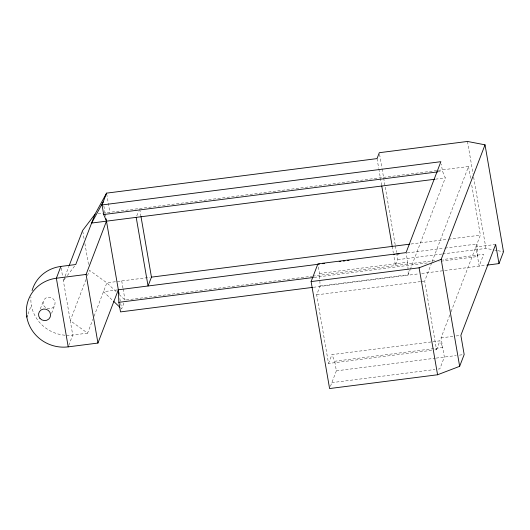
<?xml version="1.0" encoding="UTF-8"?>
<svg xmlns="http://www.w3.org/2000/svg" width="530" height="530" viewBox="0 0 530 530"><rect width="100%" height="100%" fill="white"/><g stroke="black" fill="none" stroke-linecap="round" stroke-linejoin="round"><path stroke-width="0.4" stroke-dasharray="2.65 1.99" d="M27.957 314.118L31.343 305.267M40.326 308.904L43.434 300.782M64.832 276.991L63.368 280.801L65.349 278.197M65.124 276.223L68.913 266.312M51.615 313.336L54.722 305.22M86.019 279.495L70.258 320.67L87.602 333.151L92.896 319.325M87.476 275.686L89.524 270.346L106.868 282.828L116.832 292.295M68.787 345.381L72.742 335.046L62.957 278.402M94.068 316.258L106.868 282.828L149.844 277.342M136.773 215.889L138.463 211.463M123.907 303.047L121.648 308.957L120.681 303.365M431.619 350.317L328.534 363.481L316.682 294.852L320.074 286.001L319.55 273.46L318.033 264.675M328.534 363.481L331.926 354.623L439.92 340.836L442.702 347.468L334.715 361.255L331.926 354.623M330.435 386.337L336.365 370.841L334.715 361.255M396.652 253.181L397.772 259.667L395.512 265.57L393.856 255.983M320.074 286.001L408.246 274.739L410.015 270.128M410.306 269.359L445.313 177.908L442.53 171.276L441.291 164.088M434.892 349.899L436.528 349.694L424.676 281.072L431.738 262.622M432.029 261.853L468.52 166.519L438.31 170.375M436.528 349.694L439.92 340.836M438.204 369.072L439.84 368.86L444.359 357.054L441.046 337.882L449.897 314.767M451.076 311.686L480.372 235.148L471.587 184.281M67.33 275.593L74.757 265.828M98.143 213.802L437.495 170.481M437.608 171.906L442.53 171.276M435.475 179.166L445.313 177.908M410.975 244.005L447.717 239.315M448.532 239.209L480.372 235.148M117.554 289.883L103.476 291.685L112.857 300.596M407.259 252.903L444.173 248.192M444.995 248.086L476.987 243.999L477.51 256.54L438.939 261.462M495.669 244.423L475.854 246.953L479.166 266.12L483.685 254.314L442.861 259.528M397.772 259.667L441.854 254.036M442.676 253.93L485.944 248.411L493.927 249.941M319.55 273.46L407.722 262.204L406.066 252.618M119.177 294.528L125.04 300.099L311.912 276.243M312.726 276.137L434.699 260.568M314.191 277.389L429.088 262.721M313.382 287.286L418.435 273.877M421.714 273.453L486.301 265.212M316.682 294.852L420.582 281.589M421.403 281.49L424.676 281.072M87.602 333.151L72.742 335.046A36.186 34.37 20.9 0 1 65.7 335.271M441.046 337.882L452.938 336.365M456.105 335.96L460.067 335.457M336.365 370.841L435.362 358.2M436.177 358.094L456.244 355.537M459.417 355.133L462.591 354.722M331.846 382.647L434.931 369.49M494.722 250.094L497.113 250.557M497.915 250.71L503.5 251.783M467.473 141.45L473.071 173.86M473.628 177.099L485.944 248.411M468.52 166.519L470.613 178.63M379.573 154.323L381.951 168.103M382.09 168.911L395.248 245.079M395.393 245.887L396.513 252.373M377.035 158.609L378.692 168.195M378.831 168.99L381.6 185.043M392.2 246.404L393.3 252.79M139.734 209.317L140.847 215.776M106.702 193.934L109.876 212.305M121.728 280.926L122.967 288.115M123.106 288.916L125.04 300.099M103.86 205.984L105.106 213.173M105.238 213.974L105.655 216.373M119.853 298.569L120.542 302.564M82.773 231.292L84.177 239.427M84.886 243.495L88.676 265.464M61.162 268.021L62.818 277.607M407.722 262.204L408.246 274.739M64.912 335.212A36.186 34.37 20.9 0 1 30.952 297.038M45.58 307.605A6.062 5.764 20.9 0 1 46.117 297.853A6.062 5.764 20.9 0 1 55.087 302.743A6.062 5.764 20.9 0 1 46.971 308.361"/><path stroke-width="0.79" d="M106.066 218.764L118.336 289.784L97.944 343.062L68.218 346.858A36.186 34.37 20.9 0 1 26.825 317.072L27.388 315.595M487.09 265.113L498.982 263.596L503.5 251.783L485.023 144.822L467.473 141.45L379.294 152.706L377.035 158.609L106.563 193.139L95.009 214.2L75.75 264.53L60.89 266.424L56.365 278.237A36.186 34.37 20.9 0 0 26.825 317.072M69.211 265.55L82.634 230.477L95.009 214.2M97.944 343.062L86.092 274.441L106.484 221.162L103.695 214.531L102.045 204.944L106.563 193.139M140.993 216.584L151.447 277.137L148.055 285.995L136.203 217.366M498.982 263.596L495.669 244.423L460.861 335.357L464.174 354.524L459.656 366.329L437.575 374.763L329.587 388.55L311.11 281.589L317.894 263.88L406.066 252.618L440.874 161.69L102.045 204.944M459.656 366.329L441.179 259.369L485.023 144.822M103.171 201.996L91.624 223.057L434.66 179.266M311.11 281.589L419.104 267.802L441.179 259.369M103.695 214.531L437.608 171.906M86.092 274.441L56.365 278.237L68.218 346.858M151.447 277.137L409.345 244.211M319.491 264.106L118.336 289.784L118.859 302.325L120.515 311.905L312.561 287.392M322.777 263.688L324.413 263.476M339.18 261.595L340.823 261.383M343.281 261.071L344.924 260.859M347.382 260.548L349.025 260.336M393.32 254.685L394.956 254.473M397.421 254.161L399.057 253.95M118.859 302.325L313.369 277.495M113.44 301.153L119.886 307.281M419.104 267.802L437.575 374.763M381.739 185.851L392.2 246.404M118.753 292.182L119.025 293.779M32.091 290.592A36.186 34.37 20.9 0 1 60.89 266.424M39.909 318.344A6.062 5.764 20.9 0 0 50.204 317.026A6.062 5.764 20.9 0 0 43.566 309.056A6.062 5.764 20.9 0 0 39.909 318.344"/></g></svg>
